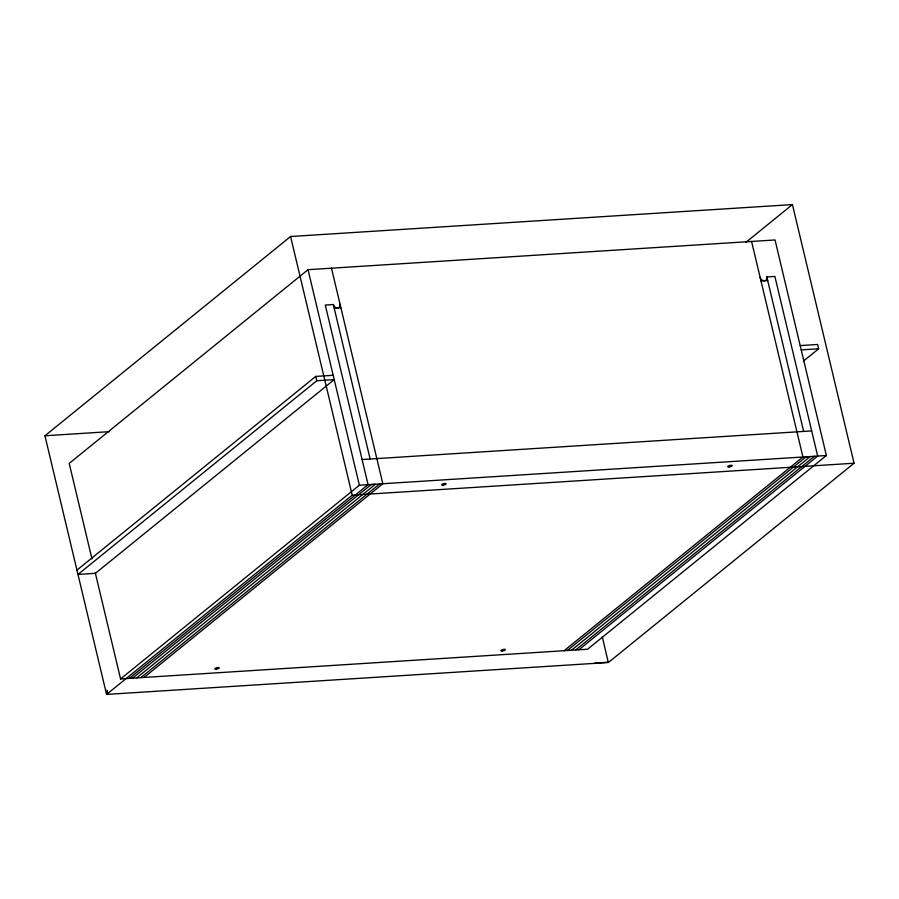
<?xml version="1.0" encoding="UTF-8"?>
<svg xmlns="http://www.w3.org/2000/svg" width="899" height="899" viewBox="0 0 899 899"><rect width="100%" height="100%" fill="white"/><g stroke="black" fill="none" stroke-linecap="round" stroke-linejoin="round"><path stroke-width="1.35" d="M44.95 435.768L290.579 236.516L792.435 204.579L854.05 463.232L608.421 662.484L106.565 694.421L44.95 435.768L109.431 431.666M95.215 572.539L120.567 678.947L587.575 649.224L826.383 455.512L775.028 239.966L308.031 269.689L69.212 463.401L91.968 558.897M76.954 570.123L315.763 376.411L333.192 375.299M316.796 380.727L77.988 574.439L95.406 573.326L334.214 379.614L316.796 380.727L315.763 376.411M120.567 678.947L359.375 485.224L826.383 455.512M106.565 694.421L352.206 495.169L854.05 463.232M129.276 678.385L368.084 484.673L325.292 305.053L333.338 304.547A3.854 3.169 51 0 0 337.541 307.919A3.854 3.169 51 0 0 340.036 304.12M132.49 678.183L371.141 484.595L375.299 484.336L136.805 677.79M140.963 677.52L379.614 483.943M144.02 677.453L382.828 483.741L331.473 268.194M745.698 242.494L792.435 204.579M803.38 361.162L818.641 348.778L817.618 344.474L800.2 345.576M564.123 650.707L802.931 456.995L751.586 241.46M567.336 650.505L805.987 456.928L810.145 456.658L571.652 650.112M575.809 649.853L814.46 456.265M578.866 649.775L817.674 456.063L774.882 276.442L766.836 276.948A3.854 3.169 51 0 1 764.341 280.758A3.854 3.169 51 0 1 760.138 277.375M334.192 308.132L340.89 307.705M760.992 280.971L767.701 280.544M801.223 349.891L818.641 348.778M362.095 459.524L811.685 430.913M106.992 690.016L107.565 692.893M594.958 663.08L608.353 662.226M766.836 276.948L803.639 431.43M602.251 636.616L608.252 662.237M333.338 304.547L370.141 459.018M308.031 269.689L359.375 485.224M290.579 236.516L352.206 495.169M442.836 485.145A2.315 0.663 -13.4 0 0 446.106 483.786A2.315 0.663 -13.4 0 0 442.634 484.01A2.315 0.663 -13.4 0 0 442.836 485.145M728.932 466.941A2.315 0.663 -13.4 0 0 732.213 465.581A2.315 0.663 -13.4 0 0 728.729 465.806A2.315 0.663 -13.4 0 0 728.932 466.941M215.962 669.171A2.315 0.663 -13.4 0 0 219.244 667.822A2.315 0.663 -13.4 0 0 215.76 668.036A2.315 0.663 -13.4 0 0 215.962 669.171M502.069 650.966A2.315 0.663 -13.4 0 0 505.339 649.606A2.315 0.663 -13.4 0 0 501.867 649.831A2.315 0.663 -13.4 0 0 502.069 650.966"/></g></svg>
